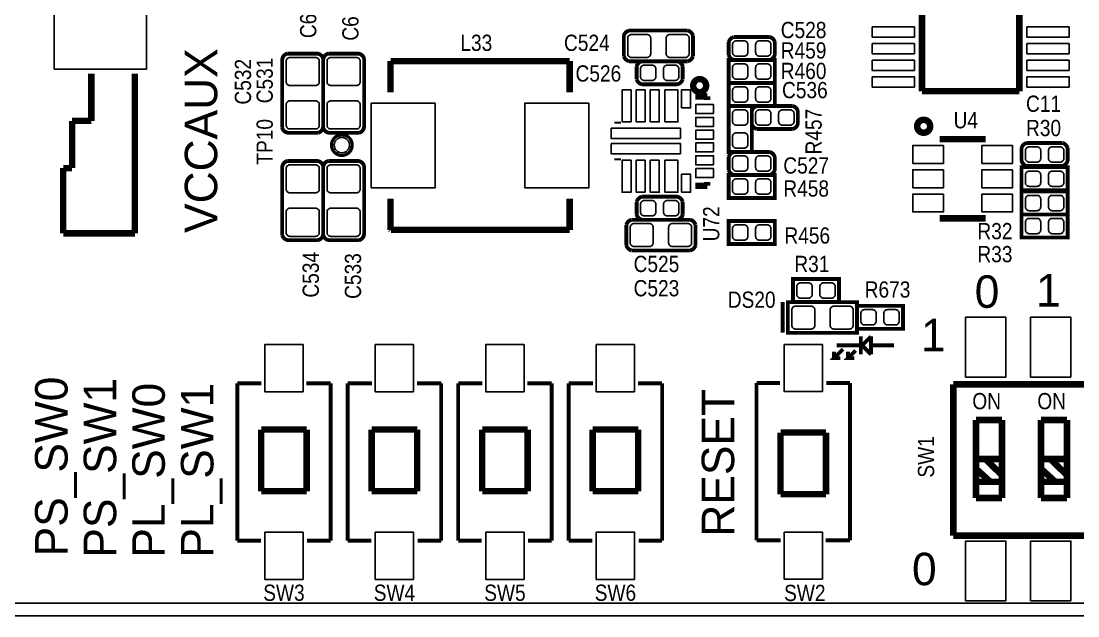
# Model space of a CAD drawing. Extents: x 35 to 236, y 10 to 166.
# Drawn here: x 146.84 to 188.13, y 10 to 33.27 of the extents above; entities that cross this region are included whole.
import ezdxf

# ---------------------------------------------------------------- set-up
doc = ezdxf.new("R2010")
doc.units = 0
for name, color, linetype in [('BG_OUTLINE', 254, 'CONTINUOUS'), ('BG_SILKSCREEN_TOP', 254, 'CONTINUOUS'), ('PG_SILKSCREEN_TOP', 254, 'CONTINUOUS'), ('PIN_SOLDERMASK_TOP', 85, 'CONTINUOUS'), ('RD_SILKSCREEN_TOP', 142, 'CONTINUOUS'), ('RKI_ALL', 43, 'CONTINUOUS')]:
    doc.layers.add(name, color=color, linetype=linetype)

msp = doc.modelspace()

# ---------------------------------------------------------------- linework, layer by layer
at = {"layer": 'BG_OUTLINE'}
msp.add_lwpolyline([(35, 12), (35, 121.6358, -0.414214), (37.286, 123.9218), (41.2, 123.9218), (41.2, 157.5018), (37.286, 157.5018, -0.414214), (35, 159.7878), (35, 163, -0.414214), (37, 165), (228, 165, -0.414214), (230, 163), (230, 12, -0.414214), (228, 10), (37, 10, -0.414214)], format="xyb", close=True, dxfattribs=at)
for points in [[(228, 10), (37, 10)], [(37, 10), (228, 10)]]:
    msp.add_lwpolyline(points, dxfattribs=at)
at = {"layer": 'PG_SILKSCREEN_TOP'}
for points, const_width in [([(182.0372, 38.3476), (182.0372, 30.5244)], 0.254), ([(185.8472, 38.3476), (185.8472, 30.5244)], 0.254), ([(174.4883, 32.4453), (174.4883, 31.9453)], 0.15), ([(157.2383, 31.9953), (158.3883, 31.9953)], 0.15), ([(158.6383, 31.7953), (158.6383, 29.1453)], 0.15), ([(158.8383, 31.9953), (159.9883, 31.9953)], 0.15), ([(160.2383, 31.7953), (160.2383, 29.1453)], 0.15), ([(161.2702, 30.4801), (161.2702, 31.6993)], 0.254), ([(161.2702, 31.6993), (168.2603, 31.6993)], 0.254), ([(168.2603, 31.6993), (168.2705, 31.6993)], 0.254), ([(168.2705, 31.6993), (168.2705, 30.4801)], 0.254), ([(176.2883, 31.0953), (176.2883, 30.8453), (174.4883, 30.8453), (174.4883, 31.7453), (176.2883, 31.7453), (176.2883, 31.0953)], 0.15), ([(170.8883, 31.4953), (170.8883, 30.9953)], 0.15), ([(149.579, 31.2146), (149.579, 29.3645)], 0.254), ([(151.279, 24.9644), (151.279, 31.2083)], 0.254), ([(174.4883, 30.5953), (174.4883, 30.8453), (176.2883, 30.8453), (176.2883, 29.9453), (174.4883, 29.9453), (174.4883, 30.5953)], 0.15), ([(185.8472, 30.5244), (182.0372, 30.5244)], 0.254), ([(173.6476, 30.3226), (173.1777, 30.3226)], 0.254), ([(173.6476, 30.3226), (173.6476, 30.178)], 0.254), ([(174.7383, 28.1453), (174.4883, 28.1453), (174.4883, 29.9453), (175.3883, 29.9453), (175.3883, 28.1453), (174.7383, 28.1453)], 0.15), ([(177.1883, 29.2453), (177.1883, 29.7453)], 0.15), ([(149.579, 29.3645), (148.829, 29.3645)], 0.254), ([(148.829, 29.3645), (148.829, 27.5146)], 0.254), ([(170.1475, 29.2533), (170.1475, 29.3295)], 0.254), ([(184.5299, 28.6502), (182.7301, 28.6502)], 0.254), ([(187.73, 27.8), (187.73, 28.3)], 0.15), ([(170.1475, 27.8158), (170.1475, 27.892)], 0.254), ([(176.2883, 27.4453), (176.2883, 27.9453)], 0.15), ([(148.829, 27.5146), (148.4789, 27.5146)], 0.254), ([(148.4789, 27.5146), (148.4789, 24.9644)], 0.254), ([(157.0383, 24.8953), (157.0383, 27.5453)], 0.15), ([(158.6383, 24.8953), (158.6383, 27.5453)], 0.15), ([(176.2883, 26.5953), (176.2883, 26.3453), (174.4883, 26.3453), (174.4883, 27.2453), (176.2883, 27.2453), (176.2883, 26.5953)], 0.15), ([(185.93, 27.3), (185.93, 27.55), (187.73, 27.55), (187.73, 26.65), (185.93, 26.65), (185.93, 27.3)], 0.15), ([(173.6476, 26.8225), (173.1777, 26.8225)], 0.254), ([(173.6476, 26.9673), (173.6476, 26.8225)], 0.254), ([(161.2702, 25.1004), (161.2702, 26.3196)], 0.254), ([(168.2705, 26.3196), (168.2705, 25.1004)], 0.254), ([(187.73, 25.95), (187.73, 25.7), (185.93, 25.7), (185.93, 26.6), (187.73, 26.6), (187.73, 25.95)], 0.15), ([(170.8883, 26.1953), (170.8883, 25.6953)], 0.15), ([(184.5299, 25.5501), (182.7301, 25.5501)], 0.254), ([(187.73, 25.05), (187.73, 24.8), (185.93, 24.8), (185.93, 25.7), (187.73, 25.7), (187.73, 25.05)], 0.15), ([(161.2905, 25.1004), (161.2702, 25.1207)], 0.254), ([(168.2705, 25.1004), (161.2905, 25.1004)], 0.254), ([(174.4883, 25.1953), (174.4883, 25.4453), (176.2883, 25.4453), (176.2883, 24.5453), (174.4883, 24.5453), (174.4883, 25.1953)], 0.15), ([(148.4789, 24.9644), (151.279, 24.9644)], 0.254), ([(158.4383, 24.6953), (157.2883, 24.6953)], 0.15), ([(160.0383, 24.6953), (158.8883, 24.6953)], 0.15), ([(178.8, 22.53), (178.8, 22.28), (177, 22.28), (177, 23.18), (178.8, 23.18), (178.8, 22.53)], 0.15), ([(176.5941, 22.2786), (176.5941, 21.0786)], 0.15), ([(176.8, 21.87), (176.8, 22.27), (179.5, 22.27), (179.5, 21.87)], 0.15), ([(176.8, 21.87), (176.8, 21.07), (179.5, 21.07), (179.5, 21.87)], 0.15), ([(181.3, 21.48), (181.3, 21.23), (179.5, 21.23), (179.5, 22.13), (181.3, 22.13), (181.3, 21.48)], 0.15), ([(179.7, 20.58), (178.7, 20.58)], 0.15), ([(179.65, 20.23), (179.65, 20.93)], 0.15), ([(179.7, 20.58), (180.05, 20.93)], 0.15), ([(180.05, 20.23), (179.7, 20.58)], 0.15), ([(180.05, 20.93), (180.05, 20.23)], 0.15), ([(180.1, 20.58), (180.95, 20.58)], 0.15), ([(178.95, 20.43), (178.6, 20.08), (178.85, 20.08)], 0.15), ([(178.6, 20.08), (178.6, 20.33)], 0.15), ([(179.45, 20.38), (179.15, 20.08), (179.4, 20.08)], 0.15), ([(179.15, 20.08), (179.15, 20.33)], 0.15), ([(155.2795, 19.095), (155.2795, 12.9426)], 0.1524), ([(155.2795, 19.095), (156.2256, 19.095)], 0.1519), ([(157.9858, 19.095), (158.932, 19.095)], 0.1519), ([(158.932, 19.095), (158.932, 12.9426)], 0.1524), ([(159.5975, 19.095), (159.5975, 12.9426)], 0.1524), ([(159.5975, 19.095), (160.5436, 19.095)], 0.1519), ([(162.3038, 19.095), (163.25, 19.095)], 0.1519), ([(163.25, 19.095), (163.25, 12.9426)], 0.1524), ([(163.9155, 19.095), (163.9155, 12.9426)], 0.1524), ([(163.9155, 19.095), (164.8616, 19.095)], 0.1519), ([(166.6218, 19.095), (167.568, 19.095)], 0.1519), ([(167.568, 19.095), (167.568, 12.9426)], 0.1524), ([(168.2335, 19.095), (168.2335, 12.9426)], 0.1524), ([(168.2335, 19.095), (169.1796, 19.095)], 0.1519), ([(170.9398, 19.095), (171.886, 19.095)], 0.1519), ([(171.886, 19.095), (171.886, 12.9426)], 0.1524), ([(175.5737, 12.9538), (175.5737, 19.1062)], 0.1524), ([(175.5737, 19.1062), (176.4968, 19.1062)], 0.1524), ([(179.2263, 19.1062), (178.3032, 19.1062)], 0.1524), ([(179.2263, 12.9538), (179.2263, 19.1062)], 0.1524), ([(183.2625, 19.0564), (193.4225, 19.0564)], 0.254), ([(183.2625, 13.1363), (183.2625, 19.0564)], 0.254), ([(184.1515, 17.6593), (185.1675, 17.6593)], 0.254), ([(184.1515, 14.6113), (184.1515, 17.6593)], 0.254), ([(185.1675, 14.6113), (185.1675, 17.6593)], 0.254), ([(186.6915, 17.6593), (187.7075, 17.6593)], 0.254), ([(186.6915, 14.6113), (186.6915, 17.6593)], 0.254), ([(187.7075, 14.6113), (187.7075, 17.6593)], 0.254), ([(157.9947, 17.2888), (156.2167, 17.2888)], 0.254), ([(156.2167, 17.2888), (156.2167, 14.8758)], 0.254), ([(157.9947, 14.8758), (157.9947, 17.2888)], 0.254), ([(162.3127, 17.2888), (160.5347, 17.2888)], 0.254), ([(160.5347, 17.2888), (160.5347, 14.8758)], 0.254), ([(162.3127, 14.8758), (162.3127, 17.2888)], 0.254), ([(166.6307, 17.2888), (164.8527, 17.2888)], 0.254), ([(164.8527, 17.2888), (164.8527, 14.8758)], 0.254), ([(166.6307, 14.8758), (166.6307, 17.2888)], 0.254), ([(170.9487, 17.2888), (169.1707, 17.2888)], 0.254), ([(169.1707, 17.2888), (169.1707, 14.8758)], 0.254), ([(170.9487, 14.8758), (170.9487, 17.2888)], 0.254), ([(176.511, 17.173), (176.511, 14.76)], 0.254), ([(178.289, 17.173), (176.511, 17.173)], 0.254), ([(178.289, 14.76), (178.289, 17.173)], 0.254), ([(184.1515, 16.1353), (185.1674, 16.1353)], 0.254), ([(184.5127, 16.1353), (185.168, 15.5014)], 0.254), ([(186.6915, 16.1353), (187.7075, 16.1353)], 0.254), ([(187.0527, 16.1353), (187.708, 15.5015)], 0.254), ([(184.1515, 15.7543), (184.7083, 15.2475)], 0.254), ([(186.6915, 15.7543), (187.2483, 15.2475)], 0.254), ([(184.1515, 15.2463), (185.1675, 15.2463)], 0.254), ([(186.6915, 15.2463), (187.7075, 15.2463)], 0.254), ([(156.2167, 14.8758), (157.9947, 14.8758)], 0.254), ([(160.5347, 14.8758), (162.3127, 14.8758)], 0.254), ([(164.8527, 14.8758), (166.6307, 14.8758)], 0.254), ([(169.1707, 14.8758), (170.9487, 14.8758)], 0.254), ([(176.511, 14.76), (178.289, 14.76)], 0.254), ([(184.1515, 14.6113), (185.1675, 14.6113)], 0.254), ([(186.6915, 14.6113), (187.7075, 14.6113)], 0.254), ([(183.2625, 13.1363), (193.4225, 13.1363)], 0.254), ([(155.2795, 12.9426), (156.2025, 12.9426)], 0.1524), ([(158.932, 12.9426), (158.009, 12.9426)], 0.1524), ([(159.5975, 12.9426), (160.5205, 12.9426)], 0.1524), ([(163.25, 12.9426), (162.327, 12.9426)], 0.1524), ([(163.9155, 12.9426), (164.8385, 12.9426)], 0.1524), ([(167.568, 12.9426), (166.645, 12.9426)], 0.1524), ([(168.2335, 12.9426), (169.1565, 12.9426)], 0.1524), ([(171.886, 12.9426), (170.963, 12.9426)], 0.1524), ([(176.5199, 12.9538), (175.5737, 12.9538)], 0.1519), ([(179.2263, 12.9538), (178.2801, 12.9538)], 0.1519)]:
    msp.add_lwpolyline(points, dxfattribs=dict(at, const_width=const_width))
for points, const_width in [([(170.3883, 32.6953, -0.265564), (170.5883, 32.8953), (172.8883, 32.8953, -0.265564), (173.0883, 32.6953), (173.0883, 31.8953, -0.265564), (172.8883, 31.6953), (170.5883, 31.6953, -0.265564), (170.3883, 31.8953), (170.3883, 32.6953)], 0.15), ([(174.4883, 31.9453, 0.265564), (174.6883, 31.7453), (176.0883, 31.7453, 0.265564), (176.2883, 31.9453), (176.2883, 32.4453, 0.265564), (176.0883, 32.6453), (174.6883, 32.6453, 0.265564), (174.4883, 32.4453)], 0.15), ([(157.0383, 31.7453, -0.333333), (157.2383, 31.9953)], 0.15), ([(158.6383, 29.1453, -0.333333), (158.4383, 28.8953), (157.2883, 28.8953, -0.333333), (157.0383, 29.0953), (157.0383, 31.7953)], 0.15), ([(158.3883, 31.9953, -0.333333), (158.6383, 31.7953)], 0.15), ([(158.6383, 31.7453, -0.333333), (158.8383, 31.9953)], 0.15), ([(160.2383, 29.1453, -0.333333), (160.0383, 28.8953), (158.8883, 28.8953, -0.333333), (158.6383, 29.0953), (158.6383, 31.7953)], 0.15), ([(159.9883, 31.9953, -0.333333), (160.2383, 31.7953)], 0.15), ([(170.8883, 30.9953, 0.265564), (171.0883, 30.7953), (172.4883, 30.7953, 0.265564), (172.6883, 30.9953), (172.6883, 31.4953, 0.265564), (172.4883, 31.6953), (171.0883, 31.6953, 0.265564), (170.8883, 31.4953)], 0.15), ([(173.4753, 30.7426, 1.000016), (173.2285, 30.7425, 0.999984), (173.4753, 30.7426)], 0.508), ([(177.1883, 29.7453, 0.265564), (176.9883, 29.9453), (175.5883, 29.9453, 0.265564), (175.3883, 29.7453), (175.3883, 29.2453, 0.265564), (175.5883, 29.0453), (176.9883, 29.0453, 0.265564), (177.1883, 29.2453)], 0.15), ([(182.2322, 29.1523, 1.000194), (181.9784, 29.1522, 0.999806), (182.2322, 29.1523)], 0.508), ([(159.7724, 28.4155, 1), (158.9662, 28.4155, 1), (159.7724, 28.4155)], 0.127), ([(187.73, 28.3, 0.265564), (187.53, 28.5), (186.13, 28.5, 0.265564), (185.93, 28.3), (185.93, 27.8, 0.265564), (186.13, 27.6), (187.53, 27.6, 0.265564), (187.73, 27.8)], 0.15), ([(176.2883, 27.9453, 0.265564), (176.0883, 28.1453), (174.6883, 28.1453, 0.265564), (174.4883, 27.9453), (174.4883, 27.4453, 0.265564), (174.6883, 27.2453), (176.0883, 27.2453, 0.265564), (176.2883, 27.4453)], 0.15), ([(157.0383, 27.5453, -0.333333), (157.2383, 27.7953), (158.3883, 27.7953, -0.333333), (158.6383, 27.5953), (158.6383, 24.8953)], 0.15), ([(158.6383, 27.5453, -0.333333), (158.8383, 27.7953), (159.9883, 27.7953, -0.333333), (160.2383, 27.5953), (160.2383, 24.8953)], 0.15), ([(170.8883, 25.6953, 0.265564), (171.0883, 25.4953), (172.4883, 25.4953, 0.265564), (172.6883, 25.6953), (172.6883, 26.1953, 0.265564), (172.4883, 26.3953), (171.0883, 26.3953, 0.265564), (170.8883, 26.1953)], 0.15), ([(170.4883, 25.2953, -0.265564), (170.6883, 25.4953), (172.9883, 25.4953, -0.265564), (173.1883, 25.2953), (173.1883, 24.4953, -0.265564), (172.9883, 24.2953), (170.6883, 24.2953, -0.265564), (170.4883, 24.4953), (170.4883, 25.2953)], 0.15), ([(157.2883, 24.6953, -0.333333), (157.0383, 24.8953)], 0.15), ([(158.6383, 24.9453, -0.333333), (158.4383, 24.6953)], 0.15), ([(158.8883, 24.6953, -0.333333), (158.6383, 24.8953)], 0.15), ([(160.2383, 24.9453, -0.333333), (160.0383, 24.6953)], 0.15)]:
    msp.add_lwpolyline(points, format="xyb", dxfattribs=dict(at, const_width=const_width))
at = {"layer": 'PIN_SOLDERMASK_TOP'}
for points in [[(151.7296, 36.0904), (151.7296, 31.3889), (148.1279, 31.3889), (148.1279, 36.0904)], [(180.0946, 33.0363), (181.7446, 33.0363), (181.7446, 32.6363), (180.0946, 32.6363)], [(186.1398, 33.0363), (187.7898, 33.0363), (187.7898, 32.6363), (186.1398, 32.6363)], [(180.0946, 32.3863), (181.7446, 32.3863), (181.7446, 31.9863), (180.0946, 31.9863)], [(186.1398, 32.3863), (187.7898, 32.3863), (187.7898, 31.9863), (186.1398, 31.9863)], [(180.0946, 31.7363), (181.7446, 31.7363), (181.7446, 31.3363), (180.0946, 31.3363)], [(186.1398, 31.7363), (187.7898, 31.7363), (187.7898, 31.3363), (186.1398, 31.3363)], [(180.0946, 31.0866), (181.7446, 31.0866), (181.7446, 30.6866), (180.0946, 30.6866)], [(186.1398, 31.0866), (187.7898, 31.0866), (187.7898, 30.6866), (186.1398, 30.6866)], [(170.3227, 29.3207), (170.3227, 30.5729), (170.6732, 30.5729), (170.6732, 29.3207)], [(170.8713, 29.3207), (170.8713, 30.5729), (171.2218, 30.5729), (171.2218, 29.3207)], [(171.4225, 29.3207), (171.4225, 30.5729), (171.773, 30.5729), (171.773, 29.3207)], [(171.9966, 29.3207), (171.9966, 30.5729), (172.4995, 30.5729), (172.4995, 29.3207)], [(172.6468, 29.8732), (172.6468, 30.5742), (172.9973, 30.5742), (172.9973, 29.8732)], [(163.0215, 30.051), (163.0215, 26.749), (160.5197, 26.749), (160.5197, 30.051)], [(169.0209, 30.051), (169.0209, 26.749), (166.519, 26.749), (166.519, 30.051)], [(173.8965, 29.6471), (173.1955, 29.6471), (173.1955, 29.9977), (173.8965, 29.9977)], [(173.8965, 29.1468), (173.1955, 29.1468), (173.1955, 29.4973), (173.8965, 29.4973)], [(172.5986, 28.6717), (169.896, 28.6717), (169.896, 29.073), (172.5986, 29.073)], [(173.8965, 28.6464), (173.1955, 28.6464), (173.1955, 28.9968), (173.8965, 28.9968)], [(173.8965, 28.1486), (173.1955, 28.1486), (173.1955, 28.4991), (173.8965, 28.4991)], [(172.5986, 28.0724), (169.896, 28.0724), (169.896, 28.4736), (172.5986, 28.4736)], [(182.8809, 28.4007), (182.8809, 27.6992), (181.6791, 27.6992), (181.6791, 28.4007)], [(185.5808, 28.4007), (185.5808, 27.6992), (184.3792, 27.6992), (184.3792, 28.4007)], [(170.6732, 27.8247), (170.6732, 26.5725), (170.3228, 26.5725), (170.3228, 27.8247)], [(171.2218, 27.8247), (171.2218, 26.5725), (170.8714, 26.5725), (170.8714, 27.8247)], [(171.7731, 27.8247), (171.7731, 26.5725), (171.4226, 26.5725), (171.4226, 27.8247)], [(172.4995, 27.8247), (172.4995, 26.5725), (171.9966, 26.5725), (171.9966, 27.8247)], [(173.8965, 27.6482), (173.1955, 27.6482), (173.1955, 27.9987), (173.8965, 27.9987)], [(172.6468, 26.5712), (172.6468, 27.2722), (172.9973, 27.2722), (172.9973, 26.5712)], [(173.8965, 27.1477), (173.1955, 27.1477), (173.1955, 27.4982), (173.8965, 27.4982)], [(182.8809, 27.4507), (182.8809, 26.7492), (181.6791, 26.7492), (181.6791, 27.4507)], [(185.5808, 27.4507), (185.5808, 26.7492), (184.3792, 26.7492), (184.3792, 27.4507)], [(182.8809, 26.5008), (182.8809, 25.7993), (181.6791, 25.7993), (181.6791, 26.5008)], [(185.5808, 26.5008), (185.5808, 25.7993), (184.3792, 25.7993), (184.3792, 26.5008)], [(185.3199, 19.3421), (183.7451, 19.3421), (183.7451, 21.6789), (185.3199, 21.6789)], [(187.8599, 19.3421), (186.2851, 19.3421), (186.2851, 21.6789), (187.8599, 21.6789)], [(157.8565, 18.768), (156.3549, 18.768), (156.3549, 20.6095), (157.8565, 20.6095)], [(162.1745, 18.768), (160.6729, 18.768), (160.6729, 20.6095), (162.1745, 20.6095)], [(166.4925, 18.768), (164.9909, 18.768), (164.9909, 20.6095), (166.4925, 20.6095)], [(170.8105, 18.768), (169.3089, 18.768), (169.3089, 20.6095), (170.8105, 20.6095)], [(176.6492, 20.6208), (178.1508, 20.6208), (178.1508, 18.7793), (176.6492, 18.7793)], [(157.8565, 11.4281), (156.3549, 11.4281), (156.3549, 13.2696), (157.8565, 13.2696)], [(162.1745, 11.4281), (160.6729, 11.4281), (160.6729, 13.2696), (162.1745, 13.2696)], [(166.4925, 11.4281), (164.9909, 11.4281), (164.9909, 13.2696), (166.4925, 13.2696)], [(170.8105, 11.4281), (169.3089, 11.4281), (169.3089, 13.2696), (170.8105, 13.2696)], [(176.6492, 13.2807), (178.1508, 13.2807), (178.1508, 11.4392), (176.6492, 11.4392)], [(185.3199, 10.592), (183.7451, 10.592), (183.7451, 12.9288), (185.3199, 12.9288)], [(187.8599, 10.592), (186.2851, 10.592), (186.2851, 12.9288), (187.8599, 12.9288)]]:
    msp.add_lwpolyline(points, close=True, dxfattribs=at)
for points in [[(171.4383, 31.9953, -0.414214), (171.2883, 31.8453), (170.6883, 31.8453, -0.414214), (170.5383, 31.9953), (170.5383, 32.5953, -0.414214), (170.6883, 32.7453), (171.2883, 32.7453, -0.414214), (171.4383, 32.5953)], [(172.9383, 31.9953, -0.414214), (172.7883, 31.8453), (172.1883, 31.8453, -0.414214), (172.0383, 31.9953), (172.0383, 32.5953, -0.414214), (172.1883, 32.7453), (172.7883, 32.7453, -0.414214), (172.9383, 32.5953)], [(174.7883, 32.4953), (175.0883, 32.4953, -0.414214), (175.2383, 32.3453), (175.2383, 32.0453, -0.414214), (175.0883, 31.8953), (174.7883, 31.8953, -0.414214), (174.6383, 32.0453), (174.6383, 32.3453, -0.414214)], [(175.6883, 32.4953), (175.9883, 32.4953, -0.414214), (176.1383, 32.3453), (176.1383, 32.0453, -0.414214), (175.9883, 31.8953), (175.6883, 31.8953, -0.414214), (175.5383, 32.0453), (175.5383, 32.3453, -0.414214)], [(157.3383, 30.7453, -0.414214), (157.1883, 30.8953), (157.1883, 31.6953, -0.414214), (157.3383, 31.8453), (158.3383, 31.8453, -0.414214), (158.4883, 31.6953), (158.4883, 30.8953, -0.414214), (158.3383, 30.7453)], [(158.9383, 30.7453, -0.414214), (158.7883, 30.8953), (158.7883, 31.6953, -0.414214), (158.9383, 31.8453), (159.9383, 31.8453, -0.414214), (160.0883, 31.6953), (160.0883, 30.8953, -0.414214), (159.9383, 30.7453)], [(171.1883, 31.5453), (171.4883, 31.5453, -0.414214), (171.6383, 31.3953), (171.6383, 31.0953, -0.414214), (171.4883, 30.9453), (171.1883, 30.9453, -0.414214), (171.0383, 31.0953), (171.0383, 31.3953, -0.414214)], [(172.0883, 31.5453), (172.3883, 31.5453, -0.414214), (172.5383, 31.3953), (172.5383, 31.0953, -0.414214), (172.3883, 30.9453), (172.0883, 30.9453, -0.414214), (171.9383, 31.0953), (171.9383, 31.3953, -0.414214)], [(174.7883, 31.5953), (175.0883, 31.5953, -0.414214), (175.2383, 31.4453), (175.2383, 31.1453, -0.414214), (175.0883, 30.9953), (174.7883, 30.9953, -0.414214), (174.6383, 31.1453), (174.6383, 31.4453, -0.414214)], [(175.6883, 31.5953), (175.9883, 31.5953, -0.414214), (176.1383, 31.4453), (176.1383, 31.1453, -0.414214), (175.9883, 30.9953), (175.6883, 30.9953, -0.414214), (175.5383, 31.1453), (175.5383, 31.4453, -0.414214)], [(175.0883, 30.0953), (174.7883, 30.0953, -0.414214), (174.6383, 30.2453), (174.6383, 30.5453, -0.414214), (174.7883, 30.6953), (175.0883, 30.6953, -0.414214), (175.2383, 30.5453), (175.2383, 30.2453, -0.414214)], [(175.9883, 30.0953), (175.6883, 30.0953, -0.414214), (175.5383, 30.2453), (175.5383, 30.5453, -0.414214), (175.6883, 30.6953), (175.9883, 30.6953, -0.414214), (176.1383, 30.5453), (176.1383, 30.2453, -0.414214)], [(157.3383, 29.0453, -0.414214), (157.1883, 29.1953), (157.1883, 29.9953, -0.414214), (157.3383, 30.1453), (158.3383, 30.1453, -0.414214), (158.4883, 29.9953), (158.4883, 29.1953, -0.414214), (158.3383, 29.0453)], [(158.9383, 29.0453, -0.414214), (158.7883, 29.1953), (158.7883, 29.9953, -0.414214), (158.9383, 30.1453), (159.9383, 30.1453, -0.414214), (160.0883, 29.9953), (160.0883, 29.1953, -0.414214), (159.9383, 29.0453)], [(175.2383, 29.6453), (175.2383, 29.3453, -0.414214), (175.0883, 29.1953), (174.7883, 29.1953, -0.414214), (174.6383, 29.3453), (174.6383, 29.6453, -0.414214), (174.7883, 29.7953), (175.0883, 29.7953, -0.414214)], [(175.9883, 29.1953), (175.6883, 29.1953, -0.414214), (175.5383, 29.3453), (175.5383, 29.6453, -0.414214), (175.6883, 29.7953), (175.9883, 29.7953, -0.414214), (176.1383, 29.6453), (176.1383, 29.3453, -0.414214)], [(176.8883, 29.1953), (176.5883, 29.1953, -0.414214), (176.4383, 29.3453), (176.4383, 29.6453, -0.414214), (176.5883, 29.7953), (176.8883, 29.7953, -0.414214), (177.0383, 29.6453), (177.0383, 29.3453, -0.414214)], [(175.2383, 28.7453), (175.2383, 28.4453, -0.414214), (175.0883, 28.2953), (174.7883, 28.2953, -0.414214), (174.6383, 28.4453), (174.6383, 28.7453, -0.414214), (174.7883, 28.8953), (175.0883, 28.8953, -0.414214)], [(186.53, 27.75), (186.23, 27.75, -0.414214), (186.08, 27.9), (186.08, 28.2, -0.414214), (186.23, 28.35), (186.53, 28.35, -0.414214), (186.68, 28.2), (186.68, 27.9, -0.414214)], [(187.43, 27.75), (187.13, 27.75, -0.414214), (186.98, 27.9), (186.98, 28.2, -0.414214), (187.13, 28.35), (187.43, 28.35, -0.414214), (187.58, 28.2), (187.58, 27.9, -0.414214)], [(175.0883, 27.3953), (174.7883, 27.3953, -0.414214), (174.6383, 27.5453), (174.6383, 27.8453, -0.414214), (174.7883, 27.9953), (175.0883, 27.9953, -0.414214), (175.2383, 27.8453), (175.2383, 27.5453, -0.414214)], [(175.9883, 27.3953), (175.6883, 27.3953, -0.414214), (175.5383, 27.5453), (175.5383, 27.8453, -0.414214), (175.6883, 27.9953), (175.9883, 27.9953, -0.414214), (176.1383, 27.8453), (176.1383, 27.5453, -0.414214)], [(158.3383, 27.6453, -0.414214), (158.4883, 27.4953), (158.4883, 26.6953, -0.414214), (158.3383, 26.5453), (157.3383, 26.5453, -0.414214), (157.1883, 26.6953), (157.1883, 27.4953, -0.414214), (157.3383, 27.6453)], [(159.9383, 27.6453, -0.414214), (160.0883, 27.4953), (160.0883, 26.6953, -0.414214), (159.9383, 26.5453), (158.9383, 26.5453, -0.414214), (158.7883, 26.6953), (158.7883, 27.4953, -0.414214), (158.9383, 27.6453)], [(186.53, 26.8), (186.23, 26.8, -0.414214), (186.08, 26.95), (186.08, 27.25, -0.414214), (186.23, 27.4), (186.53, 27.4, -0.414214), (186.68, 27.25), (186.68, 26.95, -0.414214)], [(187.43, 26.8), (187.13, 26.8, -0.414214), (186.98, 26.95), (186.98, 27.25, -0.414214), (187.13, 27.4), (187.43, 27.4, -0.414214), (187.58, 27.25), (187.58, 26.95, -0.414214)], [(174.7883, 27.0953), (175.0883, 27.0953, -0.414214), (175.2383, 26.9453), (175.2383, 26.6453, -0.414214), (175.0883, 26.4953), (174.7883, 26.4953, -0.414214), (174.6383, 26.6453), (174.6383, 26.9453, -0.414214)], [(175.6883, 27.0953), (175.9883, 27.0953, -0.414214), (176.1383, 26.9453), (176.1383, 26.6453, -0.414214), (175.9883, 26.4953), (175.6883, 26.4953, -0.414214), (175.5383, 26.6453), (175.5383, 26.9453, -0.414214)], [(186.23, 26.45), (186.53, 26.45, -0.414214), (186.68, 26.3), (186.68, 26, -0.414214), (186.53, 25.85), (186.23, 25.85, -0.414214), (186.08, 26), (186.08, 26.3, -0.414214)], [(187.13, 26.45), (187.43, 26.45, -0.414214), (187.58, 26.3), (187.58, 26, -0.414214), (187.43, 25.85), (187.13, 25.85, -0.414214), (186.98, 26), (186.98, 26.3, -0.414214)], [(171.1883, 26.2453), (171.4883, 26.2453, -0.414214), (171.6383, 26.0953), (171.6383, 25.7953, -0.414214), (171.4883, 25.6453), (171.1883, 25.6453, -0.414214), (171.0383, 25.7953), (171.0383, 26.0953, -0.414214)], [(172.0883, 26.2453), (172.3883, 26.2453, -0.414214), (172.5383, 26.0953), (172.5383, 25.7953, -0.414214), (172.3883, 25.6453), (172.0883, 25.6453, -0.414214), (171.9383, 25.7953), (171.9383, 26.0953, -0.414214)], [(158.3383, 25.9453, -0.414214), (158.4883, 25.7953), (158.4883, 24.9953, -0.414214), (158.3383, 24.8453), (157.3383, 24.8453, -0.414214), (157.1883, 24.9953), (157.1883, 25.7953, -0.414214), (157.3383, 25.9453)], [(159.9383, 25.9453, -0.414214), (160.0883, 25.7953), (160.0883, 24.9953, -0.414214), (159.9383, 24.8453), (158.9383, 24.8453, -0.414214), (158.7883, 24.9953), (158.7883, 25.7953, -0.414214), (158.9383, 25.9453)], [(171.5383, 24.5953, -0.414214), (171.3883, 24.4453), (170.7883, 24.4453, -0.414214), (170.6383, 24.5953), (170.6383, 25.1953, -0.414214), (170.7883, 25.3453), (171.3883, 25.3453, -0.414214), (171.5383, 25.1953)], [(173.0383, 24.5953, -0.414214), (172.8883, 24.4453), (172.2883, 24.4453, -0.414214), (172.1383, 24.5953), (172.1383, 25.1953, -0.414214), (172.2883, 25.3453), (172.8883, 25.3453, -0.414214), (173.0383, 25.1953)], [(175.0883, 24.6953), (174.7883, 24.6953, -0.414214), (174.6383, 24.8453), (174.6383, 25.1453, -0.414214), (174.7883, 25.2953), (175.0883, 25.2953, -0.414214), (175.2383, 25.1453), (175.2383, 24.8453, -0.414214)], [(175.9883, 24.6953), (175.6883, 24.6953, -0.414214), (175.5383, 24.8453), (175.5383, 25.1453, -0.414214), (175.6883, 25.2953), (175.9883, 25.2953, -0.414214), (176.1383, 25.1453), (176.1383, 24.8453, -0.414214)], [(186.23, 25.55), (186.53, 25.55, -0.414214), (186.68, 25.4), (186.68, 25.1, -0.414214), (186.53, 24.95), (186.23, 24.95, -0.414214), (186.08, 25.1), (186.08, 25.4, -0.414214)], [(187.13, 25.55), (187.43, 25.55, -0.414214), (187.58, 25.4), (187.58, 25.1, -0.414214), (187.43, 24.95), (187.13, 24.95, -0.414214), (186.98, 25.1), (186.98, 25.4, -0.414214)], [(177.3, 23.03), (177.6, 23.03, -0.414214), (177.75, 22.88), (177.75, 22.58, -0.414214), (177.6, 22.43), (177.3, 22.43, -0.414214), (177.15, 22.58), (177.15, 22.88, -0.414214)], [(178.2, 23.03), (178.5, 23.03, -0.414214), (178.65, 22.88), (178.65, 22.58, -0.414214), (178.5, 22.43), (178.2, 22.43, -0.414214), (178.05, 22.58), (178.05, 22.88, -0.414214)], [(176.95, 21.97, -0.414214), (177.1, 22.12), (177.7, 22.12, -0.414214), (177.85, 21.97), (177.85, 21.37, -0.414214), (177.7, 21.22), (177.1, 21.22, -0.414214), (176.95, 21.37)], [(178.45, 21.97, -0.414214), (178.6, 22.12), (179.2, 22.12, -0.414214), (179.35, 21.97), (179.35, 21.37, -0.414214), (179.2, 21.22), (178.6, 21.22, -0.414214), (178.45, 21.37)], [(179.8, 21.98), (180.1, 21.98, -0.414214), (180.25, 21.83), (180.25, 21.53, -0.414214), (180.1, 21.38), (179.8, 21.38, -0.414214), (179.65, 21.53), (179.65, 21.83, -0.414214)], [(180.7, 21.98), (181, 21.98, -0.414214), (181.15, 21.83), (181.15, 21.53, -0.414214), (181, 21.38), (180.7, 21.38, -0.414214), (180.55, 21.53), (180.55, 21.83, -0.414214)]]:
    msp.add_lwpolyline(points, format="xyb", close=True, dxfattribs=at)
msp.add_circle((159.3693, 28.4155), 0.3, dxfattribs=at)
at = {"layer": 'RKI_ALL'}
msp.add_lwpolyline([(35.5, 121.6358, -0.414214), (37.286, 123.4218), (41.7, 123.4218), (41.7, 158.0018), (37.286, 158.0018, -0.414214), (35.5, 159.7878), (35.5, 163, -0.414214), (37, 164.5), (228, 164.5, -0.414214), (229.5, 163), (229.5, 12, -0.414214), (228, 10.5), (37, 10.5, -0.414214), (35.5, 12)], format="xyb", close=True, dxfattribs=at)

# ---------------------------------------------------------------- texts
at = {"layer": 'BG_SILKSCREEN_TOP', "width": 1.02}
for s, p in [('VCCAUX', (154.5, 24.98)), ('PS_SW0', (148.65, 12.33)), ('PS_SW1', (150.55, 12.28)), ('PL_SW0', (152.45, 12.28)), ('PL_SW1', (154.35, 12.28)), ('RESET', (174.7, 13.1))]:
    msp.add_text(s, height=1.27, rotation=90, dxfattribs=at).set_placement(p)
for s, p in [('0', (184.1, 22.05)), ('1', (186.5, 22.1)), ('1', (182, 20.35)), ('0', (181.65, 11.2))]:
    msp.add_text(s, height=1.27, dxfattribs=at).set_placement(p)
at = {"layer": 'PG_SILKSCREEN_TOP', "width": 0.88}
for p in [(184.0067, 18.0835), (186.5467, 18.0835)]:
    msp.add_text('ON', height=0.635, dxfattribs=at).set_placement(p)
at = {"layer": 'RD_SILKSCREEN_TOP', "width": 0.88}
for s, p in [('C611', (158.37, 32.6)), ('C610', (160.02, 32.5)), ('C531', (156.67, 30.05)), ('C532', (155.82, 30)), ('R457', (178.12, 28.05)), ('TP10', (156.67, 27.65)), ('U72', (174.12, 24.65)), ('C534', (158.47, 22.45)), ('C533', (160.12, 22.4)), ('SW1', (182.515, 15.4094))]:
    msp.add_text(s, height=0.635, rotation=90, dxfattribs=at).set_placement(p)
for s, p in [('C528', (176.52, 32.6)), ('L33', (164, 32.1)), ('C524', (168.05, 32.1)), ('R459', (176.52, 31.8)), ('C526', (168.5, 30.9)), ('R460', (176.52, 31)), ('C536', (176.57, 30.25)), ('C11', (186.105, 29.7167)), ('U4', (183.2744, 29.071)), ('R30', (186.105, 28.7667)), ('C527', (176.62, 27.3)), ('R458', (176.62, 26.4)), ('R456', (176.6633, 24.562)), ('R32', (184.205, 24.7333)), ('R33', (184.205, 23.8333)), ('C525', (170.77, 23.45)), ('R31', (177.05, 23.45)), ('C523', (170.77, 22.5)), ('R673', (179.8, 22.45)), ('DS20', (174.45, 22.05)), ('SW3', (156.2955, 10.5878)), ('SW4', (160.6135, 10.5878)), ('SW5', (164.9315, 10.5878)), ('SW6', (169.2495, 10.5878)), ('SW2', (176.65, 10.58))]:
    msp.add_text(s, height=0.635, dxfattribs=at).set_placement(p)

doc.saveas('drawing.dxf')
